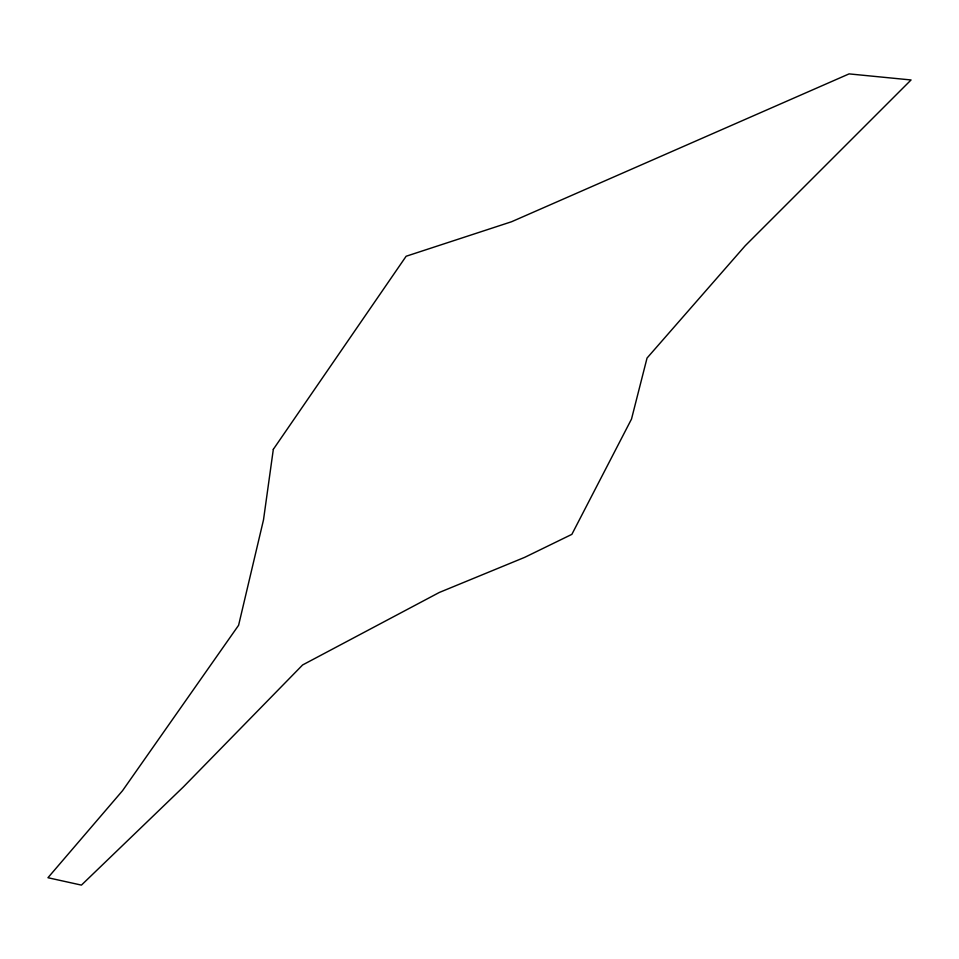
<?xml version="1.0" encoding="UTF-8"?>
<svg xmlns="http://www.w3.org/2000/svg" width="959" height="959" viewBox="0 0 959 959"><rect width="100%" height="100%" fill="white"/><g stroke="black" fill="none" stroke-linecap="round" stroke-linejoin="round"><path stroke-width="1.44" d="M273.327 449.327L263.497 519.886L238.599 625.28L122.536 790.696L47.95 877.725L81.431 885.109L183.421 786.883L302.612 664.959L439.294 592.47L524.693 557.347L571.864 534.355L631.501 419.071L647.037 358.055L745.239 245.72L911.05 79.969L849.087 73.891L511.591 221.733L406.137 256.245L273.327 449.327"/></g></svg>
